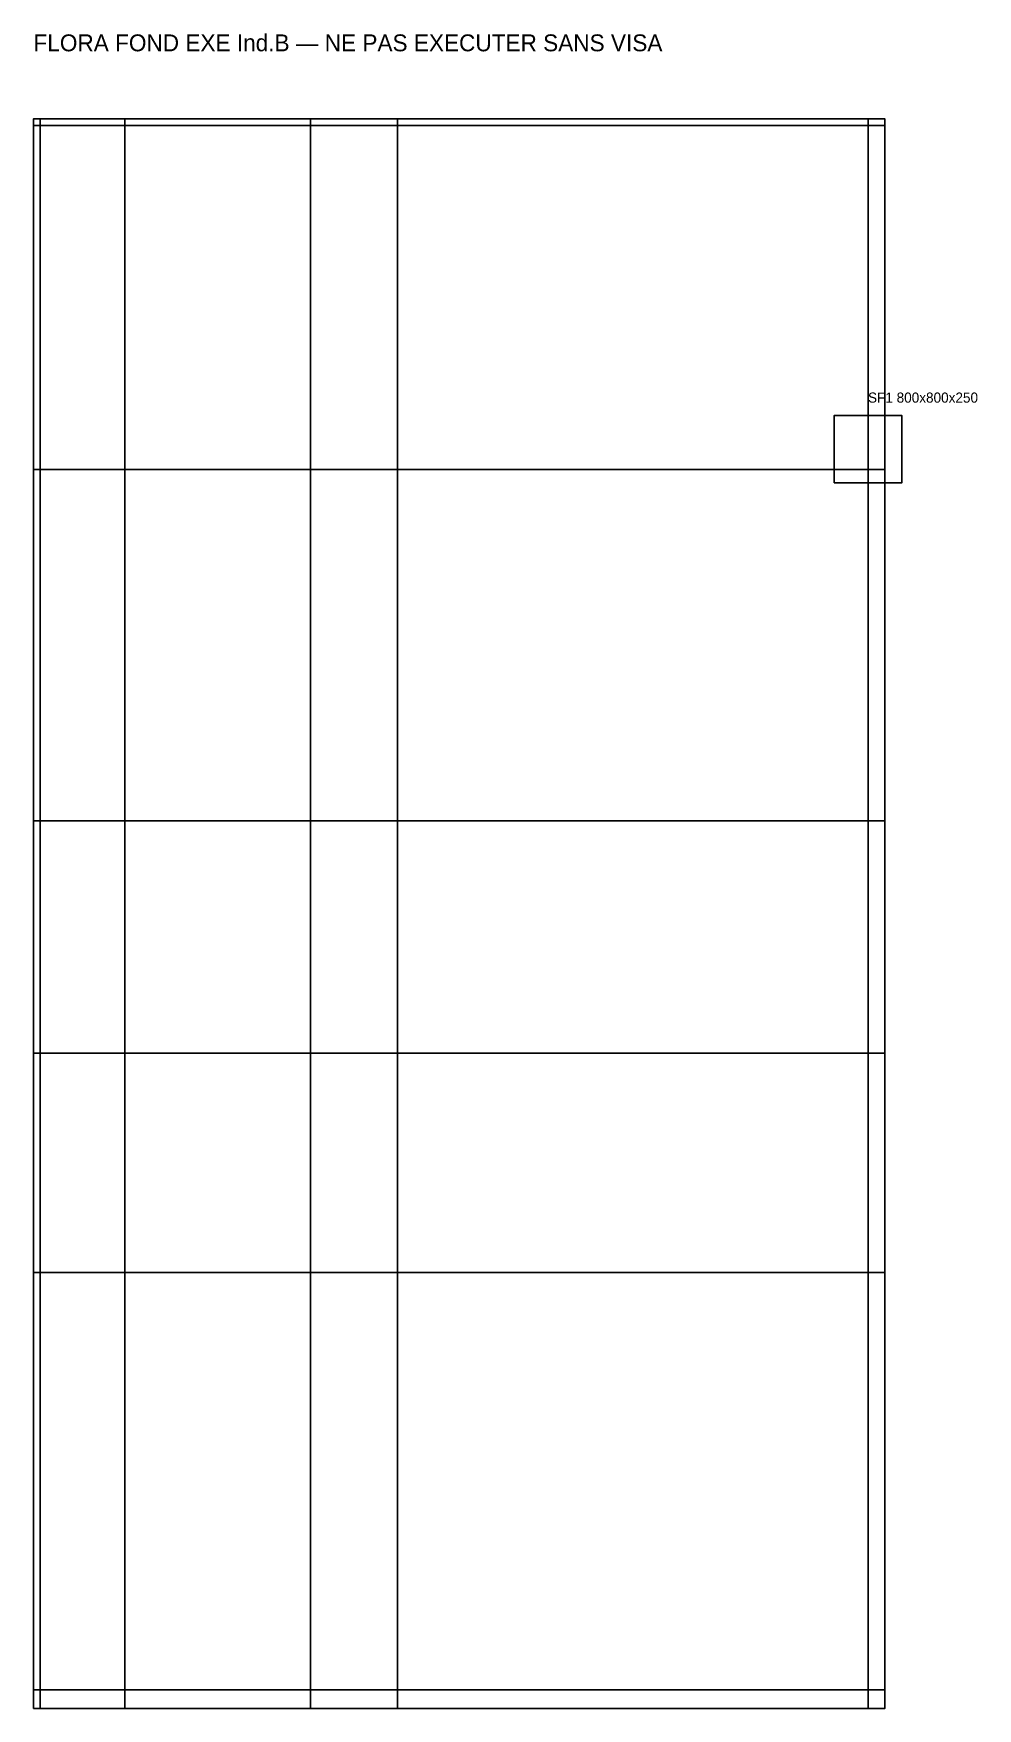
# Model space of a CAD drawing. Header units: millimetres. Extents: x 85470 to 96646, y 44380 to 64211.
import ezdxf

# ---------------------------------------------------------------- set-up
doc = ezdxf.new("R2010")
doc.units = ezdxf.units.MM
for name, color, linetype in [('FOND-AXES', 8, 'Continuous'), ('FOND-CARTOUCHE', 7, 'Continuous'), ('FOND-EXISTANT', 8, 'Continuous'), ('FOND-OUVRAGE', 5, 'Continuous'), ('FOND-TEXTE', 7, 'Continuous')]:
    doc.layers.add(name, color=color, linetype=linetype)

msp = doc.modelspace()

# ---------------------------------------------------------------- linework, layer by layer
at = {"layer": 'FOND-AXES'}
for p, q in [((85470, 63120), (95550, 63120)), ((85550, 44380), (85550, 63200)), ((86550, 44380), (86550, 63200)), ((88750, 44380), (88750, 63200)), ((89780, 44380), (89780, 63200)), ((95350, 44380), (95350, 63200)), ((85470, 59050), (95550, 59050)), ((85470, 54890), (95550, 54890)), ((85470, 52140), (95550, 52140)), ((85470, 49540), (95550, 49540)), ((85470, 44600), (95550, 44600))]:
    msp.add_line(p, q, dxfattribs=at)
at = {"layer": 'FOND-EXISTANT'}
msp.add_lwpolyline([(85470, 44380), (95550, 44380), (95550, 63200), (85470, 63200), (85470, 44380)], dxfattribs=at)
at = {"layer": 'FOND-OUVRAGE'}
msp.add_lwpolyline([(94950, 58890), (95750, 58890), (95750, 59690), (94950, 59690), (94950, 58890)], dxfattribs=at)

# ---------------------------------------------------------------- texts
at = {"layer": 'FOND-CARTOUCHE'}
msp.add_text('FLORA FOND EXE Ind.B — NE PAS EXECUTER SANS VISA', height=200, dxfattribs=at).set_placement((85470, 64000))
at = {"layer": 'FOND-TEXTE'}
msp.add_text('SF1 800x800x250', height=120, dxfattribs=at).set_placement((95350, 59840))

doc.saveas('drawing.dxf')
